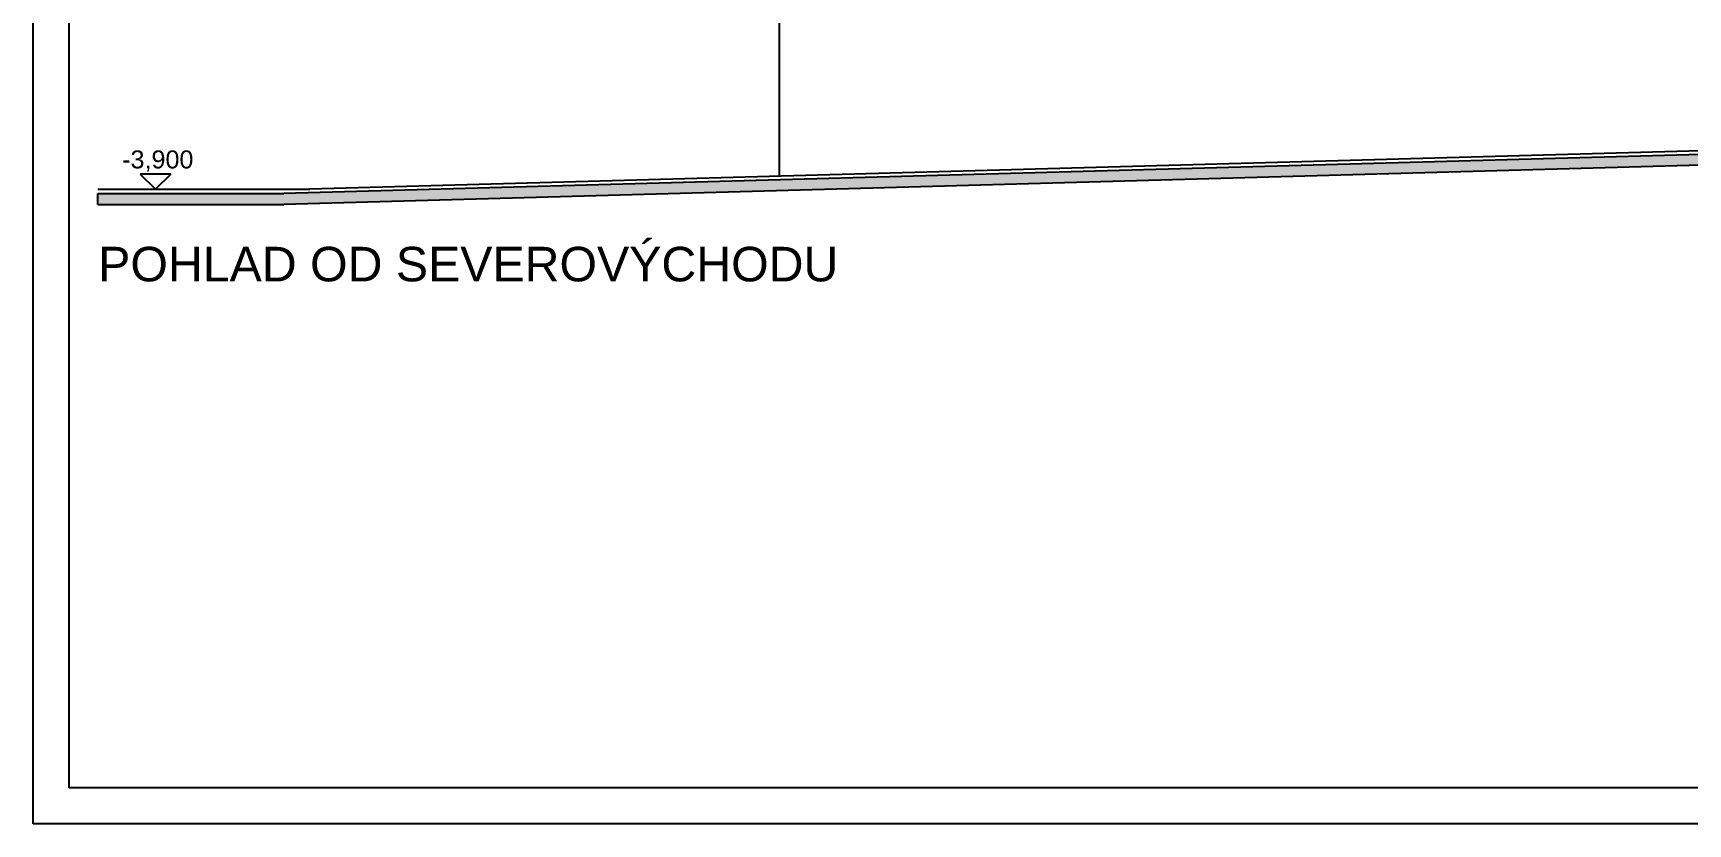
# Model space of a CAD drawing. Extents: x 3792242 to 5145247, y -1546315 to -1031918.
# Drawn here: x 4148671 to 4171661, y -1541362 to -1530373 of the extents above; entities that cross this region are included whole.
import ezdxf
from ezdxf.enums import TextEntityAlignment as Align

# ---------------------------------------------------------------- set-up
doc = ezdxf.new("R2010")
doc.units = 0
doc.header["$MEASUREMENT"] = 0
for name, color, linetype in [('MÚRY', 1, 'CONTINUOUS'), ('osi', 253, 'CONTINUOUS'), ('TENKÁ', 7, 'CONTINUOUS')]:
    doc.layers.add(name, color=color, linetype=linetype)
doc.styles.add('ARIAL', font='arial.ttf')
doc.styles.add('Style-Arial', font='arial.ttf')

msp = doc.modelspace()

# ---------------------------------------------------------------- hatches: boundary and pattern name
at = {"layer": 'TENKÁ'}
h = msp.add_hatch(color=256, dxfattribs=at)
h.dxf.hatch_style = 1
h.paths.add_polyline_path([(4185737.282, -1531823.765), (4189524.862, -1531816.231), (4189524.862, -1531666.231), (4185735.056, -1531673.769), (4152154.309, -1532603.77), (4149572.724, -1532603.77), (4149572.724, -1532753.77), (4152156.386, -1532753.77)])

# ---------------------------------------------------------------- linework, layer by layer
at = {"layer": 'osi', "color": 9}
for p, q in [((4150584.606, -1532331.566), (4150160.199, -1532331.566)), ((4150160.199, -1532331.566), (4150372.402, -1532543.77)), ((4150584.606, -1532331.566), (4150372.402, -1532543.77))]:
    msp.add_line(p, q, dxfattribs=at)
at = {"layer": 'TENKÁ', "color": 7}
for p, q in [((4148671.359, -1541362.357), (4148671.359, -1489065.189)), ((4149171.359, -1540862.357), (4149171.359, -1489565.189))]:
    msp.add_line(p, q, dxfattribs=at)
at = {"layer": 'TENKÁ'}
for p, q in [((4159034.314, -1519683.77), (4159034.314, -1532363.213)), ((4185735.698, -1531673.751), (4152154.309, -1532603.77)), ((4185734.314, -1531623.77), (4152514.7, -1532543.77)), ((4185739.851, -1531823.694), (4152156.386, -1532753.77)), ((4149572.724, -1532543.77), (4152514.7, -1532543.77)), ((4149572.724, -1532753.77), (4149572.724, -1532603.77)), ((4149572.724, -1532603.77), (4152154.309, -1532603.77)), ((4149572.724, -1532753.77), (4152156.386, -1532753.77))]:
    msp.add_line(p, q, dxfattribs=at)
at = {"layer": 'TENKÁ', "ltscale": 0.25}
for p, q in [((4244288.173, -1540862.357), (4149171.359, -1540862.357)), ((4244788.173, -1541362.357), (4148671.359, -1541362.357))]:
    msp.add_line(p, q, dxfattribs=at)

# ---------------------------------------------------------------- texts
at = {"layer": 'MÚRY', "color": 0, "ltscale": 0.25, "style": 'Style-Arial'}
msp.add_text('-3,900', height=250, dxfattribs=at).set_placement((4149908.642, -1532253.468))
at = {"layer": 'TENKÁ', "lineweight": 40, "ltscale": 0.25, "style": 'ARIAL'}
msp.add_text('POHLAD OD SEVEROVÝCHODU', height=480, dxfattribs=at).set_placement((4154717.258, -1533342.869), align=Align.TOP_CENTER)

doc.saveas('drawing.dxf')
